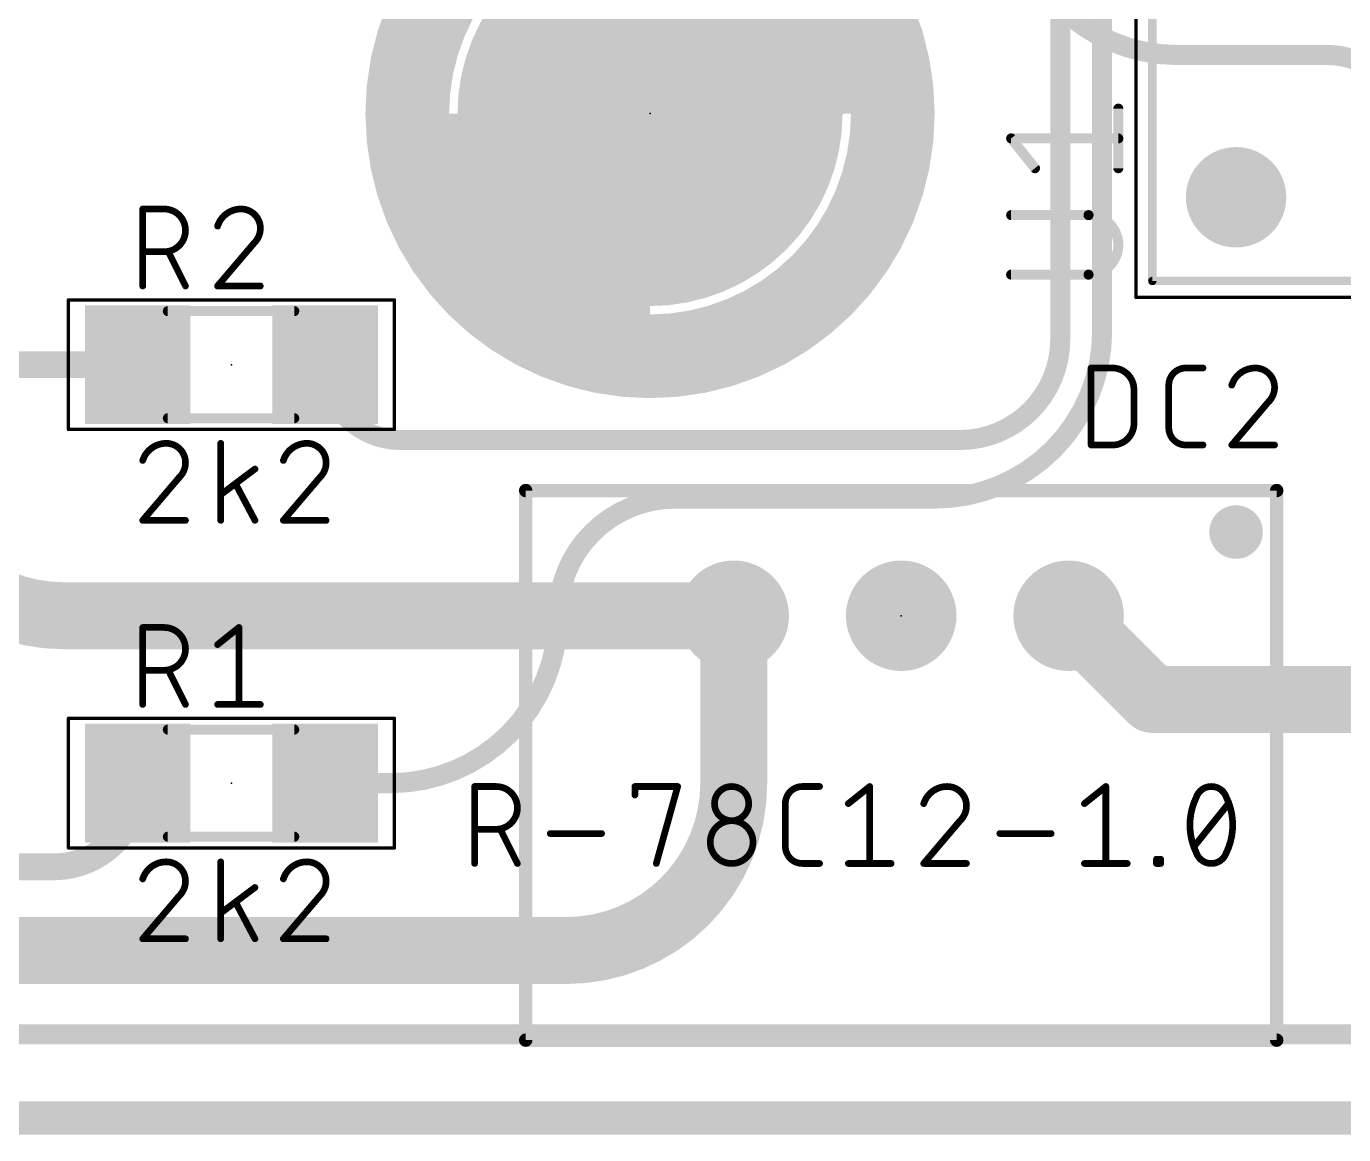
# Model space of a CAD drawing. Extents: x -4 to 102, y -3 to 61.
# Drawn here: x 12.13 to 32.11, y -0.25 to 16.56 of the extents above; entities that cross this region are included whole.
import ezdxf

# ---------------------------------------------------------------- set-up
doc = ezdxf.new("R2010")
doc.units = 0
for name, color, linetype in [('1', 12, 'CONTINUOUS'), ('16', 132, 'CONTINUOUS'), ('17', 110, 'CONTINUOUS'), ('20', 31, 'CONTINUOUS'), ('21', 253, 'CONTINUOUS'), ('23', 53, 'CONTINUOUS'), ('25', 253, 'CONTINUOUS'), ('27', 253, 'CONTINUOUS'), ('39', 12, 'CONTINUOUS'), ('40', 132, 'CONTINUOUS'), ('43', 110, 'CONTINUOUS'), ('51', 253, 'CONTINUOUS')]:
    doc.layers.add(name, color=color, linetype=linetype)

# ---------------------------------------------------------------- blocks, each defined once
blk = doc.blocks.new('ROUNDP')
at = {"const_width": 0.5}
blk.add_lwpolyline([(0, -0.25, 1), (0, 0.25, 1), (0, -0.25)], format="xyb", dxfattribs=at)
blk = doc.blocks.new('RECT')
blk.add_solid([(-0.5, -0.5), (0.5, -0.5), (-0.5, 0.5), (0.5, 0.5)])

msp = doc.modelspace()

# ---------------------------------------------------------------- linework, layer by layer
at = {"layer": '1'}
for points, const_width in [([(27.813, 11.811), (27.813, 29.718)], 0.3048), ([(28.448, 11.938), (28.448, 29.21)], 0.3048), ([(13.818, 11.43), (8.255, 11.43)], 0.4064), ([(17.805, 10.287), (26.289, 10.287)], 0.3048), ([(21.971, 9.398), (25.908, 9.398)], 0.3048), ([(16.662, 5.08), (17.653, 5.08)], 0.3048), ([(8.255, 3.81), (12.548, 3.81)], 0.4064)]:
    msp.add_lwpolyline(points, dxfattribs=dict(at, const_width=const_width))
for points, const_width in [([(25.908, 9.398, 0.4142), (28.448, 11.938)], 0.3048), ([(28.5242, 11.938, 1), (28.3718, 11.938)], 0.1524), ([(28.3718, 11.938, 1), (28.5242, 11.938)], 0.1524), ([(26.289, 10.287, 0.4142), (27.813, 11.811)], 0.3048), ([(27.8892, 11.811, 1), (27.7368, 11.811)], 0.1524), ([(27.7368, 11.811, 1), (27.8892, 11.811)], 0.1524), ([(13.818, 11.3284, 1), (13.818, 11.5316)], 0.2032), ([(16.662, 11.43, 0.4142), (17.805, 10.287)], 0.3048), ([(16.7382, 11.43, 1), (16.5858, 11.43)], 0.1524), ([(17.805, 10.3632, 1), (17.805, 10.2108)], 0.1524), ([(17.805, 10.2108, 1), (17.805, 10.3632)], 0.1524), ([(26.289, 10.3632, 1), (26.289, 10.2108)], 0.1524), ([(26.289, 10.2108, 1), (26.289, 10.3632)], 0.1524), ([(21.971, 9.398, 0.4142), (20.193, 7.62)], 0.3048), ([(21.971, 9.4742, 1), (21.971, 9.3218)], 0.1524), ([(21.971, 9.3218, 1), (21.971, 9.4742)], 0.1524), ([(25.908, 9.4742, 1), (25.908, 9.3218)], 0.1524), ([(25.908, 9.3218, 1), (25.908, 9.4742)], 0.1524), ([(17.653, 5.08, 0.4142), (20.193, 7.62)], 0.3048), ([(20.2692, 7.62, 1), (20.1168, 7.62)], 0.1524), ([(20.1168, 7.62, 1), (20.2692, 7.62)], 0.1524), ([(12.548, 3.81, 0.4142), (13.818, 5.08)], 0.4064), ([(13.9196, 5.08, 1), (13.7164, 5.08)], 0.2032), ([(16.662, 5.1562, 1), (16.662, 5.0038)], 0.1524), ([(17.653, 5.1562, 1), (17.653, 5.0038)], 0.1524), ([(17.653, 5.0038, 1), (17.653, 5.1562)], 0.1524), ([(12.548, 3.9116, 1), (12.548, 3.7084)], 0.2032), ([(12.548, 3.7084, 1), (12.548, 3.9116)], 0.2032)]:
    msp.add_lwpolyline(points, format="xyb", dxfattribs=dict(at, const_width=const_width))
at = {"layer": '16'}
for points, const_width in [([(27.051, 18.669, 0.4142), (29.591, 16.129)], 0.3048), ([(29.591, 16.2052, 1), (29.591, 16.0528)], 0.1524), ([(29.591, 16.0528, 1), (29.591, 16.2052)], 0.1524), ([(33.02, 14.986, 0.4142), (31.877, 16.129)], 0.3048), ([(31.877, 16.2052, 1), (31.877, 16.0528)], 0.1524), ([(31.877, 16.0528, 1), (31.877, 16.2052)], 0.1524), ([(10.16, 10.16, 0.4142), (12.7, 7.62)], 1.016), ([(12.7, 7.874, 1), (12.7, 7.366)], 0.508), ([(12.7, 7.366, 1), (12.7, 7.874)], 0.508), ([(23.114, 7.62, 1), (22.606, 7.62)], 0.508), ([(22.86, 7.366, 1), (22.86, 7.874)], 0.508), ([(28.1196, 7.7996, 1), (27.7604, 7.4404)], 0.508), ([(29.21, 6.604, 1), (29.21, 6.096)], 0.508), ([(29.0304, 6.1704, 1), (29.3896, 6.5296)], 0.508), ([(20.32, 2.54, 0.4142), (22.86, 5.08)], 1.016), ([(23.114, 5.08, 1), (22.606, 5.08)], 0.508), ([(22.606, 5.08, 1), (23.114, 5.08)], 0.508), ([(20.32, 2.794, 1), (20.32, 2.286)], 0.508), ([(20.32, 2.286, 1), (20.32, 2.794)], 0.508)]:
    msp.add_lwpolyline(points, format="xyb", dxfattribs=dict(at, const_width=const_width))
for points, const_width in [([(29.591, 16.129), (31.877, 16.129)], 0.3048), ([(12.7, 7.62), (22.86, 7.62)], 1.016), ([(22.86, 5.08), (22.86, 7.62)], 1.016), ([(29.21, 6.35), (27.94, 7.62)], 1.016), ([(44.45, 6.35), (29.21, 6.35)], 1.016), ([(10.16, 2.54), (20.32, 2.54)], 1.016), ([(0, 1.27), (100.33, 1.27)], 0.3048)]:
    msp.add_lwpolyline(points, dxfattribs=dict(at, const_width=const_width))
at = {"layer": '20', "const_width": 0.508}
msp.add_lwpolyline([(101.6, 0), (-1.27, 0)], dxfattribs=at)
at = {"layer": '21'}
for points, const_width in [([(29.21, 27.94), (29.21, 12.7)], 0.127), ([(29.21, 12.7), (49.53, 12.7)], 0.127), ([(31.0968, 9.52), (19.7032, 9.52)], 0.2032), ([(19.7032, 9.52), (19.7032, 1.18)], 0.2032), ([(31.0968, 1.18), (31.0968, 9.52)], 0.2032), ([(19.7032, 1.18), (31.0968, 1.18)], 0.2032)]:
    msp.add_lwpolyline(points, dxfattribs=dict(at, const_width=const_width))
for points, const_width in [([(21.59, 11.811, 1), (21.59, 18.669, 1), (21.59, 11.811)], 0.1524), ([(21.59, 13.54, 1), (21.59, 16.94, 1), (21.59, 13.54)], 0.2032), ([(29.21, 12.7318, 1), (29.21, 12.6683)], 0.0635), ([(29.1783, 12.7, 1), (29.2417, 12.7)], 0.0635), ([(19.7032, 9.5708, 1), (19.7032, 9.4692)], 0.1016), ([(19.754, 9.52, 1), (19.6524, 9.52)], 0.1016), ([(31.1476, 9.52, 1), (31.046, 9.52)], 0.1016), ([(31.0968, 9.4692, 1), (31.0968, 9.5708)], 0.1016), ([(30.48, 8.6869, 1), (30.48, 9.0931, 1), (30.48, 8.6869)], 0.4061), ([(19.7032, 1.2308, 1), (19.7032, 1.1292)], 0.1016), ([(19.6524, 1.18, 1), (19.754, 1.18)], 0.1016), ([(31.046, 1.18, 1), (31.1476, 1.18)], 0.1016), ([(31.0968, 1.1292, 1), (31.0968, 1.2308)], 0.1016)]:
    msp.add_lwpolyline(points, format="xyb", dxfattribs=dict(at, const_width=const_width))
at = {"layer": '23'}
for p in [(21.59, 15.24), (15.24, 11.43), (25.4, 7.62), (15.24, 5.08)]:
    msp.add_point(p, dxfattribs=at)
at = {"layer": '25'}
for points, const_width in [([(28.6938, 14.4114), (28.6938, 15.3145)], 0.1524), ([(27.4294, 14.4114), (27.0682, 14.863)], 0.1524), ([(27.0682, 14.863), (28.6938, 14.863)], 0.1524), ([(13.8938, 12.6238), (13.8938, 13.7922)], 0.1016), ([(13.8938, 13.7922), (14.2184, 13.7922)], 0.1016), ([(28.2422, 13.6993), (27.0682, 13.6993)], 0.1524), ([(14.2184, 13.1431), (13.8938, 13.1431)], 0.1016), ([(14.5429, 12.6238), (14.2833, 13.1431)], 0.1016), ([(15.5812, 13.2729), (15.0294, 12.6238)], 0.1016), ([(27.0682, 12.7962), (28.2422, 12.7962)], 0.1524), ([(15.0294, 12.6238), (15.6785, 12.6238)], 0.1016), ([(28.2815, 10.2108), (28.2815, 11.3792)], 0.1016), ([(28.2815, 11.3792), (28.606, 11.3792)], 0.1016), ([(29.7189, 11.3792), (29.9786, 11.3792)], 0.1016), ([(28.9306, 11.0546), (28.9306, 10.5354)], 0.1016), ([(29.4593, 10.4704), (29.4593, 11.1196)], 0.1016), ([(30.9668, 10.8599), (30.4151, 10.2108)], 0.1016), ([(15.0772, 9.0678), (15.0772, 10.2362)], 0.1016), ([(28.606, 10.2108), (28.2815, 10.2108)], 0.1016), ([(29.9786, 10.2108), (29.7189, 10.2108)], 0.1016), ([(30.4151, 10.2108), (31.0642, 10.2108)], 0.1016), ([(15.5964, 9.8467), (15.0772, 9.4573)], 0.1016), ([(14.4455, 9.7169), (13.8938, 9.0678)], 0.1016), ([(15.5964, 9.0678), (15.3043, 9.6195)], 0.1016), ([(16.5791, 9.7169), (16.0274, 9.0678)], 0.1016), ([(13.8938, 9.0678), (14.5429, 9.0678)], 0.1016), ([(16.0274, 9.0678), (16.6765, 9.0678)], 0.1016), ([(13.8938, 6.2738), (13.8938, 7.4422)], 0.1016), ([(13.8938, 7.4422), (14.2184, 7.4422)], 0.1016), ([(15.0294, 7.1826), (15.354, 7.4422)], 0.1016), ([(15.354, 7.4422), (15.354, 6.2738)], 0.1016), ([(14.2184, 6.7931), (13.8938, 6.7931)], 0.1016), ([(14.5429, 6.2738), (14.2833, 6.7931)], 0.1016), ([(15.0294, 6.2738), (15.6785, 6.2738)], 0.1016), ([(15.0772, 2.7178), (15.0772, 3.8862)], 0.1016), ([(14.4455, 3.3669), (13.8938, 2.7178)], 0.1016), ([(15.5964, 3.4967), (15.0772, 3.1073)], 0.1016), ([(16.5791, 3.3669), (16.0274, 2.7178)], 0.1016), ([(15.5964, 2.7178), (15.3043, 3.2695)], 0.1016), ([(13.8938, 2.7178), (14.5429, 2.7178)], 0.1016), ([(16.0274, 2.7178), (16.6765, 2.7178)], 0.1016)]:
    msp.add_lwpolyline(points, dxfattribs=dict(at, const_width=const_width))
for points, const_width in [([(28.7319, 15.3145, 1), (28.6557, 15.3145)], 0.0762), ([(27.098, 14.8868, 1), (27.0384, 14.8392)], 0.0762), ([(27.0682, 14.9011, 1), (27.0682, 14.8249)], 0.0762), ([(28.6938, 14.8249, 1), (28.6938, 14.9011)], 0.0762), ([(27.3997, 14.3876, 1), (27.4592, 14.4352)], 0.0762), ([(28.6557, 14.4114, 1), (28.7319, 14.4114)], 0.0762), ([(13.9192, 13.7922, 1), (13.8684, 13.7922)], 0.0508), ([(13.8938, 13.8176, 1), (13.8938, 13.7668)], 0.0508), ([(14.2184, 13.1431, 1), (14.2184, 13.7922)], 0.1016), ([(14.2184, 13.8176, 1), (14.2184, 13.7668)], 0.0508), ([(14.2184, 13.7668, 1), (14.2184, 13.8176)], 0.0508), ([(15.3864, 13.7922, 0.3252), (15.0294, 13.5326)], 0.1016), ([(15.6785, 13.5001, 0.4142), (15.3864, 13.7922)], 0.1016), ([(15.3864, 13.8176, 1), (15.3864, 13.7668)], 0.0508), ([(15.3864, 13.7668, 1), (15.3864, 13.8176)], 0.0508), ([(27.0682, 13.7374, 1), (27.0682, 13.6612)], 0.0762), ([(28.2422, 12.7962, 1), (28.2422, 13.6993)], 0.1524), ([(28.2422, 13.7374, 1), (28.2422, 13.6612)], 0.0762), ([(28.2422, 13.6612, 1), (28.2422, 13.7374)], 0.0762), ([(15.0053, 13.5404, 1), (15.0536, 13.5247)], 0.0508), ([(15.5812, 13.2729, 0.2053), (15.6785, 13.5001)], 0.1016), ([(15.7039, 13.5001, 1), (15.6531, 13.5001)], 0.0508), ([(15.6531, 13.5001, 1), (15.7039, 13.5001)], 0.0508), ([(13.8938, 13.1685, 1), (13.8938, 13.1177)], 0.0508), ([(14.2184, 13.1685, 1), (14.2184, 13.1177)], 0.0508), ([(14.2184, 13.1177, 1), (14.2184, 13.1685)], 0.0508), ([(14.306, 13.1544, 1), (14.2605, 13.1317)], 0.0508), ([(15.5637, 13.2913, 1), (15.5987, 13.2545)], 0.0508), ([(15.6005, 13.2565, 1), (15.5618, 13.2894)], 0.0508), ([(27.0682, 12.8343, 1), (27.0682, 12.7581)], 0.0762), ([(28.2422, 12.8343, 1), (28.2422, 12.7581)], 0.0762), ([(28.2422, 12.7581, 1), (28.2422, 12.8343)], 0.0762), ([(13.8684, 12.6238, 1), (13.9192, 12.6238)], 0.0508), ([(14.5202, 12.6124, 1), (14.5656, 12.6352)], 0.0508), ([(15.0294, 12.6492, 1), (15.0294, 12.5984)], 0.0508), ([(15.0101, 12.6403, 1), (15.0488, 12.6073)], 0.0508), ([(15.6785, 12.5984, 1), (15.6785, 12.6492)], 0.0508), ([(28.3069, 11.3792, 1), (28.2561, 11.3792)], 0.0508), ([(28.2815, 11.4046, 1), (28.2815, 11.3538)], 0.0508), ([(28.9306, 11.0546, 0.4142), (28.606, 11.3792)], 0.1016), ([(28.606, 11.4046, 1), (28.606, 11.3538)], 0.0508), ([(28.606, 11.3538, 1), (28.606, 11.4046)], 0.0508), ([(29.7189, 11.3792, 0.4142), (29.4593, 11.1196)], 0.1016), ([(29.7189, 11.4046, 1), (29.7189, 11.3538)], 0.0508), ([(29.7189, 11.3538, 1), (29.7189, 11.4046)], 0.0508), ([(29.9786, 11.3538, 1), (29.9786, 11.4046)], 0.0508), ([(30.7721, 11.3792, 0.3252), (30.4151, 11.1196)], 0.1016), ([(31.0642, 11.0871, 0.4142), (30.7721, 11.3792)], 0.1016), ([(30.7721, 11.4046, 1), (30.7721, 11.3538)], 0.0508), ([(30.7721, 11.3538, 1), (30.7721, 11.4046)], 0.0508), ([(28.956, 11.0546, 1), (28.9052, 11.0546)], 0.0508), ([(28.9052, 11.0546, 1), (28.956, 11.0546)], 0.0508), ([(29.4847, 11.1196, 1), (29.4339, 11.1196)], 0.0508), ([(29.4339, 11.1196, 1), (29.4847, 11.1196)], 0.0508), ([(30.3909, 11.1274, 1), (30.4393, 11.1117)], 0.0508), ([(30.9668, 10.8599, 0.2053), (31.0642, 11.0871)], 0.1016), ([(31.0896, 11.0871, 1), (31.0388, 11.0871)], 0.0508), ([(31.0388, 11.0871, 1), (31.0896, 11.0871)], 0.0508), ([(30.9493, 10.8783, 1), (30.9844, 10.8415)], 0.0508), ([(30.9862, 10.8435, 1), (30.9475, 10.8764)], 0.0508), ([(28.606, 10.2108, 0.4142), (28.9306, 10.5354)], 0.1016), ([(28.956, 10.5354, 1), (28.9052, 10.5354)], 0.0508), ([(28.9052, 10.5354, 1), (28.956, 10.5354)], 0.0508), ([(29.4593, 10.4704, 0.4142), (29.7189, 10.2108)], 0.1016), ([(29.4847, 10.4704, 1), (29.4339, 10.4704)], 0.0508), ([(29.4339, 10.4704, 1), (29.4847, 10.4704)], 0.0508), ([(14.2508, 10.2362, 0.3252), (13.8938, 9.9766)], 0.1016), ([(14.5429, 9.9441, 0.4142), (14.2508, 10.2362)], 0.1016), ([(14.2508, 10.2616, 1), (14.2508, 10.2108)], 0.0508), ([(14.2508, 10.2108, 1), (14.2508, 10.2616)], 0.0508), ([(15.1026, 10.2362, 1), (15.0518, 10.2362)], 0.0508), ([(16.3844, 10.2362, 0.3252), (16.0274, 9.9766)], 0.1016), ([(16.6765, 9.9441, 0.4142), (16.3844, 10.2362)], 0.1016), ([(16.3844, 10.2616, 1), (16.3844, 10.2108)], 0.0508), ([(16.3844, 10.2108, 1), (16.3844, 10.2616)], 0.0508), ([(28.2815, 10.2362, 1), (28.2815, 10.1854)], 0.0508), ([(28.2561, 10.2108, 1), (28.3069, 10.2108)], 0.0508), ([(28.606, 10.2362, 1), (28.606, 10.1854)], 0.0508), ([(28.606, 10.1854, 1), (28.606, 10.2362)], 0.0508), ([(29.7189, 10.2362, 1), (29.7189, 10.1854)], 0.0508), ([(29.7189, 10.1854, 1), (29.7189, 10.2362)], 0.0508), ([(29.9786, 10.1854, 1), (29.9786, 10.2362)], 0.0508), ([(30.3957, 10.2273, 1), (30.4344, 10.1943)], 0.0508), ([(30.4151, 10.2362, 1), (30.4151, 10.1854)], 0.0508), ([(31.0642, 10.1854, 1), (31.0642, 10.2362)], 0.0508), ([(13.8696, 9.9844, 1), (13.918, 9.9687)], 0.0508), ([(14.4455, 9.7169, 0.2053), (14.5429, 9.9441)], 0.1016), ([(14.5683, 9.9441, 1), (14.5175, 9.9441)], 0.0508), ([(16.0032, 9.9844, 1), (16.0516, 9.9687)], 0.0508), ([(16.5791, 9.7169, 0.2053), (16.6765, 9.9441)], 0.1016), ([(16.7019, 9.9441, 1), (16.6511, 9.9441)], 0.0508), ([(14.5175, 9.9441, 1), (14.5683, 9.9441)], 0.0508), ([(15.6117, 9.8264, 1), (15.5812, 9.8671)], 0.0508), ([(16.6511, 9.9441, 1), (16.7019, 9.9441)], 0.0508), ([(14.428, 9.7353, 1), (14.4631, 9.6985)], 0.0508), ([(14.4649, 9.7005, 1), (14.4262, 9.7334)], 0.0508), ([(15.3268, 9.6314, 1), (15.2819, 9.6077)], 0.0508), ([(16.5616, 9.7353, 1), (16.5967, 9.6985)], 0.0508), ([(16.5985, 9.7005, 1), (16.5598, 9.7334)], 0.0508), ([(15.0619, 9.4776, 1), (15.0924, 9.4369)], 0.0508), ([(13.8744, 9.0843, 1), (13.9132, 9.0513)], 0.0508), ([(13.8938, 9.0932, 1), (13.8938, 9.0424)], 0.0508), ([(14.5429, 9.0424, 1), (14.5429, 9.0932)], 0.0508), ([(15.0518, 9.0678, 1), (15.1026, 9.0678)], 0.0508), ([(15.574, 9.0559, 1), (15.6189, 9.0797)], 0.0508), ([(16.008, 9.0843, 1), (16.0468, 9.0513)], 0.0508), ([(16.0274, 9.0932, 1), (16.0274, 9.0424)], 0.0508), ([(16.6765, 9.0424, 1), (16.6765, 9.0932)], 0.0508), ([(13.9192, 7.4422, 1), (13.8684, 7.4422)], 0.0508), ([(13.8938, 7.4676, 1), (13.8938, 7.4168)], 0.0508), ([(14.2184, 6.7931, 1), (14.2184, 7.4422)], 0.1016), ([(14.2184, 7.4676, 1), (14.2184, 7.4168)], 0.0508), ([(14.2184, 7.4168, 1), (14.2184, 7.4676)], 0.0508), ([(15.3794, 7.4422, 1), (15.3286, 7.4422)], 0.0508), ([(15.3699, 7.4224, 1), (15.3381, 7.462)], 0.0508), ([(15.0136, 7.2024, 1), (15.0453, 7.1627)], 0.0508), ([(13.8938, 6.8185, 1), (13.8938, 6.7677)], 0.0508), ([(14.2184, 6.8185, 1), (14.2184, 6.7677)], 0.0508), ([(14.2184, 6.7677, 1), (14.2184, 6.8185)], 0.0508), ([(14.306, 6.8044, 1), (14.2605, 6.7817)], 0.0508), ([(13.8684, 6.2738, 1), (13.9192, 6.2738)], 0.0508), ([(14.5202, 6.2624, 1), (14.5656, 6.2852)], 0.0508), ([(15.0294, 6.2992, 1), (15.0294, 6.2484)], 0.0508), ([(15.3286, 6.2738, 1), (15.3794, 6.2738)], 0.0508), ([(15.6785, 6.2484, 1), (15.6785, 6.2992)], 0.0508), ([(14.2508, 3.8862, 0.3252), (13.8938, 3.6266)], 0.1016), ([(14.5429, 3.5941, 0.4142), (14.2508, 3.8862)], 0.1016), ([(14.2508, 3.9116, 1), (14.2508, 3.8608)], 0.0508), ([(14.2508, 3.8608, 1), (14.2508, 3.9116)], 0.0508), ([(15.1026, 3.8862, 1), (15.0518, 3.8862)], 0.0508), ([(16.3844, 3.8862, 0.3252), (16.0274, 3.6266)], 0.1016), ([(16.6765, 3.5941, 0.4142), (16.3844, 3.8862)], 0.1016), ([(16.3844, 3.9116, 1), (16.3844, 3.8608)], 0.0508), ([(16.3844, 3.8608, 1), (16.3844, 3.9116)], 0.0508), ([(13.8696, 3.6344, 1), (13.918, 3.6187)], 0.0508), ([(14.4455, 3.3669, 0.2053), (14.5429, 3.5941)], 0.1016), ([(14.5683, 3.5941, 1), (14.5175, 3.5941)], 0.0508), ([(14.5175, 3.5941, 1), (14.5683, 3.5941)], 0.0508), ([(16.0032, 3.6344, 1), (16.0516, 3.6187)], 0.0508), ([(16.5791, 3.3669, 0.2053), (16.6765, 3.5941)], 0.1016), ([(16.7019, 3.5941, 1), (16.6511, 3.5941)], 0.0508), ([(16.6511, 3.5941, 1), (16.7019, 3.5941)], 0.0508), ([(14.428, 3.3853, 1), (14.4631, 3.3485)], 0.0508), ([(14.4649, 3.3505, 1), (14.4262, 3.3834)], 0.0508), ([(15.6117, 3.4764, 1), (15.5812, 3.5171)], 0.0508), ([(16.5616, 3.3853, 1), (16.5967, 3.3485)], 0.0508), ([(16.5985, 3.3505, 1), (16.5598, 3.3834)], 0.0508), ([(15.3268, 3.2814, 1), (15.2819, 3.2577)], 0.0508), ([(15.0619, 3.1276, 1), (15.0924, 3.0869)], 0.0508), ([(13.8744, 2.7343, 1), (13.9132, 2.7013)], 0.0508), ([(13.8938, 2.7432, 1), (13.8938, 2.6924)], 0.0508), ([(14.5429, 2.6924, 1), (14.5429, 2.7432)], 0.0508), ([(15.0518, 2.7178, 1), (15.1026, 2.7178)], 0.0508), ([(15.574, 2.7059, 1), (15.6189, 2.7297)], 0.0508), ([(16.008, 2.7343, 1), (16.0468, 2.7013)], 0.0508), ([(16.0274, 2.7432, 1), (16.0274, 2.6924)], 0.0508), ([(16.6765, 2.6924, 1), (16.6765, 2.7432)], 0.0508)]:
    msp.add_lwpolyline(points, format="xyb", dxfattribs=dict(at, const_width=const_width))
at = {"layer": '27', "const_width": 0.1016}
for points in [[(18.929, 3.8608), (18.929, 5.0292)], [(18.929, 5.0292), (19.2535, 5.0292)], [(21.36, 4.8994), (21.36, 5.0292)], [(21.36, 5.0292), (22.0091, 5.0292)], [(22.0091, 5.0292), (21.6846, 3.8608)], [(23.9023, 5.0292), (24.162, 5.0292)], [(24.5985, 4.7696), (24.9231, 5.0292)], [(24.9231, 5.0292), (24.9231, 3.8608)], [(28.1799, 4.7696), (28.5045, 5.0292)], [(28.5045, 5.0292), (28.5045, 3.8608)], [(23.6427, 4.1204), (23.6427, 4.7696)], [(29.845, 4.1204), (30.3643, 4.7696)], [(19.2535, 4.3801), (18.929, 4.3801)], [(19.5781, 3.8608), (19.3184, 4.3801)], [(26.2932, 4.5099), (25.7415, 3.8608)], [(20.0759, 4.3152), (20.8548, 4.3152)], [(26.8958, 4.3152), (27.6747, 4.3152)], [(24.162, 3.8608), (23.9023, 3.8608)], [(24.5985, 3.8608), (25.2476, 3.8608)], [(25.7415, 3.8608), (26.3906, 3.8608)], [(28.1799, 3.8608), (28.829, 3.8608)], [(29.2721, 3.8608), (29.2721, 3.9257)], [(29.2721, 3.9257), (29.337, 3.9257)], [(29.337, 3.8608), (29.2721, 3.8608)], [(29.337, 3.9257), (29.337, 3.8608)]]:
    msp.add_lwpolyline(points, dxfattribs=at)
at = {"layer": '27'}
for points, const_width in [([(18.9544, 5.0292, 1), (18.9036, 5.0292)], 0.0508), ([(18.929, 5.0546, 1), (18.929, 5.0038)], 0.0508), ([(19.2535, 4.3801, 1), (19.2535, 5.0292)], 0.1016), ([(19.2535, 5.0546, 1), (19.2535, 5.0038)], 0.0508), ([(19.2535, 5.0038, 1), (19.2535, 5.0546)], 0.0508), ([(21.3854, 5.0292, 1), (21.3346, 5.0292)], 0.0508), ([(21.36, 5.0546, 1), (21.36, 5.0038)], 0.0508), ([(22.0336, 5.0224, 1), (21.9846, 5.036)], 0.0508), ([(22.0091, 5.0038, 1), (22.0091, 5.0546)], 0.0508), ([(23.0872, 4.7696, 1), (22.5679, 4.7696)], 0.1016), ([(23.9023, 5.0292, 0.4142), (23.6427, 4.7696)], 0.1016), ([(23.9023, 5.0546, 1), (23.9023, 5.0038)], 0.0508), ([(23.9023, 5.0038, 1), (23.9023, 5.0546)], 0.0508), ([(24.162, 5.0038, 1), (24.162, 5.0546)], 0.0508), ([(24.9485, 5.0292, 1), (24.8977, 5.0292)], 0.0508), ([(24.9389, 5.0094, 1), (24.9072, 5.049)], 0.0508), ([(26.0985, 5.0292, 0.3252), (25.7415, 4.7696)], 0.1016), ([(26.3906, 4.7371, 0.4142), (26.0985, 5.0292)], 0.1016), ([(26.0985, 5.0546, 1), (26.0985, 5.0038)], 0.0508), ([(26.0985, 5.0038, 1), (26.0985, 5.0546)], 0.0508), ([(28.5299, 5.0292, 1), (28.4791, 5.0292)], 0.0508), ([(28.5203, 5.0094, 1), (28.4886, 5.049)], 0.0508), ([(30.1046, 5.0292, 0.3205), (29.8775, 4.8669)], 0.1016), ([(30.3318, 4.8669, 0.3205), (30.1046, 5.0292)], 0.1016), ([(30.1046, 5.0546, 1), (30.1046, 5.0038)], 0.0508), ([(30.1046, 5.0038, 1), (30.1046, 5.0546)], 0.0508), ([(21.3346, 4.8994, 1), (21.3854, 4.8994)], 0.0508), ([(22.5679, 4.7696, 1), (23.0872, 4.7696)], 0.1016), ([(22.5933, 4.7696, 1), (22.5425, 4.7696)], 0.0508), ([(23.1126, 4.7696, 1), (23.0618, 4.7696)], 0.0508), ([(23.6681, 4.7696, 1), (23.6173, 4.7696)], 0.0508), ([(24.5826, 4.7894, 1), (24.6144, 4.7497)], 0.0508), ([(25.7173, 4.7774, 1), (25.7657, 4.7617)], 0.0508), ([(28.164, 4.7894, 1), (28.1958, 4.7497)], 0.0508), ([(29.8775, 4.8669, 0.1139), (29.7801, 4.445)], 0.1016), ([(29.8534, 4.8752, 1), (29.9015, 4.8587)], 0.0508), ([(29.9003, 4.8558, 1), (29.8546, 4.8781)], 0.0508), ([(30.3547, 4.8781, 1), (30.309, 4.8558)], 0.0508), ([(30.4292, 4.445, 0.1139), (30.3318, 4.8669)], 0.1016), ([(30.3078, 4.8587, 1), (30.3559, 4.8752)], 0.0508), ([(30.3841, 4.7537, 1), (30.3445, 4.7854)], 0.0508), ([(22.5425, 4.7696, 1), (22.5933, 4.7696)], 0.0508), ([(23.0618, 4.7696, 1), (23.1126, 4.7696)], 0.0508), ([(23.6173, 4.7696, 1), (23.6681, 4.7696)], 0.0508), ([(26.2932, 4.5099, 0.2053), (26.3906, 4.7371)], 0.1016), ([(26.416, 4.7371, 1), (26.3652, 4.7371)], 0.0508), ([(26.3652, 4.7371, 1), (26.416, 4.7371)], 0.0508), ([(18.929, 4.4055, 1), (18.929, 4.3547)], 0.0508), ([(19.2535, 4.4055, 1), (19.2535, 4.3547)], 0.0508), ([(19.2535, 4.3547, 1), (19.2535, 4.4055)], 0.0508), ([(19.3412, 4.3914, 1), (19.2957, 4.3687)], 0.0508), ([(23.1521, 4.1854, 1), (22.503, 4.1854)], 0.1016), ([(26.2757, 4.5283, 1), (26.3108, 4.4915)], 0.0508), ([(26.3126, 4.4935, 1), (26.2739, 4.5264)], 0.0508), ([(29.7801, 4.445, 0.1139), (29.8775, 4.0231)], 0.1016), ([(29.8055, 4.445, 1), (29.7547, 4.445)], 0.0508), ([(29.7547, 4.445, 1), (29.8055, 4.445)], 0.0508), ([(30.3318, 4.0231, 0.1139), (30.4292, 4.445)], 0.1016), ([(30.4546, 4.445, 1), (30.4038, 4.445)], 0.0508), ([(30.4038, 4.445, 1), (30.4546, 4.445)], 0.0508), ([(20.0759, 4.3406, 1), (20.0759, 4.2898)], 0.0508), ([(20.8548, 4.2898, 1), (20.8548, 4.3406)], 0.0508), ([(22.503, 4.1854, 1), (23.1521, 4.1854)], 0.1016), ([(22.5284, 4.1854, 1), (22.4776, 4.1854)], 0.0508), ([(22.4776, 4.1854, 1), (22.5284, 4.1854)], 0.0508), ([(23.1775, 4.1854, 1), (23.1267, 4.1854)], 0.0508), ([(23.1267, 4.1854, 1), (23.1775, 4.1854)], 0.0508), ([(26.8958, 4.3406, 1), (26.8958, 4.2898)], 0.0508), ([(27.6747, 4.2898, 1), (27.6747, 4.3406)], 0.0508), ([(23.6427, 4.1204, 0.4142), (23.9023, 3.8608)], 0.1016), ([(23.6681, 4.1204, 1), (23.6173, 4.1204)], 0.0508), ([(23.6173, 4.1204, 1), (23.6681, 4.1204)], 0.0508), ([(29.8252, 4.1363, 1), (29.8648, 4.1046)], 0.0508), ([(29.9015, 4.0313, 1), (29.8534, 4.0148)], 0.0508), ([(29.8775, 4.0231, 0.3205), (30.1046, 3.8608)], 0.1016), ([(29.8546, 4.0119, 1), (29.9003, 4.0342)], 0.0508), ([(30.1046, 3.8608, 0.3205), (30.3318, 4.0231)], 0.1016), ([(30.309, 4.0342, 1), (30.3547, 4.0119)], 0.0508), ([(30.3559, 4.0148, 1), (30.3078, 4.0313)], 0.0508), ([(18.9036, 3.8608, 1), (18.9544, 3.8608)], 0.0508), ([(19.5554, 3.8494, 1), (19.6008, 3.8722)], 0.0508), ([(21.6601, 3.8676, 1), (21.709, 3.854)], 0.0508), ([(23.9023, 3.8862, 1), (23.9023, 3.8354)], 0.0508), ([(23.9023, 3.8354, 1), (23.9023, 3.8862)], 0.0508), ([(24.162, 3.8354, 1), (24.162, 3.8862)], 0.0508), ([(24.5985, 3.8862, 1), (24.5985, 3.8354)], 0.0508), ([(24.8977, 3.8608, 1), (24.9485, 3.8608)], 0.0508), ([(25.2476, 3.8354, 1), (25.2476, 3.8862)], 0.0508), ([(25.7221, 3.8773, 1), (25.7609, 3.8443)], 0.0508), ([(25.7415, 3.8862, 1), (25.7415, 3.8354)], 0.0508), ([(26.3906, 3.8354, 1), (26.3906, 3.8862)], 0.0508), ([(28.1799, 3.8862, 1), (28.1799, 3.8354)], 0.0508), ([(28.4791, 3.8608, 1), (28.5299, 3.8608)], 0.0508), ([(28.829, 3.8354, 1), (28.829, 3.8862)], 0.0508), ([(29.2975, 3.9257, 1), (29.2467, 3.9257)], 0.0508), ([(29.2721, 3.9511, 1), (29.2721, 3.9003)], 0.0508), ([(29.2721, 3.8862, 1), (29.2721, 3.8354)], 0.0508), ([(29.2467, 3.8608, 1), (29.2975, 3.8608)], 0.0508), ([(29.3624, 3.9257, 1), (29.3116, 3.9257)], 0.0508), ([(29.3116, 3.8608, 1), (29.3624, 3.8608)], 0.0508), ([(29.337, 3.9003, 1), (29.337, 3.9511)], 0.0508), ([(29.337, 3.8354, 1), (29.337, 3.8862)], 0.0508), ([(30.1046, 3.8862, 1), (30.1046, 3.8354)], 0.0508), ([(30.1046, 3.8354, 1), (30.1046, 3.8862)], 0.0508)]:
    msp.add_lwpolyline(points, format="xyb", dxfattribs=dict(at, const_width=const_width))
at = {"layer": '39'}
for points, const_width in [([(28.96, 12.45), (28.96, 28.19)], 0.05), ([(12.767, 12.413), (17.713, 12.413)], 0.0508), ([(12.767, 10.447), (12.767, 12.413)], 0.0508), ([(17.713, 12.413), (17.713, 10.447)], 0.0508), ([(28.96, 12.45), (49.78, 12.45)], 0.05), ([(17.713, 10.447), (12.767, 10.447)], 0.0508), ([(12.767, 6.063), (17.713, 6.063)], 0.0508), ([(12.767, 4.097), (12.767, 6.063)], 0.0508), ([(17.713, 6.063), (17.713, 4.097)], 0.0508), ([(17.713, 4.097), (12.767, 4.097)], 0.0508)]:
    msp.add_lwpolyline(points, dxfattribs=dict(at, const_width=const_width))
for points, const_width in [([(21.59, 11.557, 1), (21.59, 18.923, 1), (21.59, 11.557)], 1.27), ([(12.767, 12.4257, 1), (12.767, 12.4003)], 0.0254), ([(12.7797, 12.413, 1), (12.7543, 12.413)], 0.0254), ([(17.7257, 12.413, 1), (17.7003, 12.413)], 0.0254), ([(17.713, 12.4003, 1), (17.713, 12.4257)], 0.0254), ([(28.96, 12.4625, 1), (28.96, 12.4375)], 0.025), ([(28.9475, 12.45, 1), (28.9725, 12.45)], 0.025), ([(12.767, 10.4597, 1), (12.767, 10.4343)], 0.0254), ([(12.7543, 10.447, 1), (12.7797, 10.447)], 0.0254), ([(17.7003, 10.447, 1), (17.7257, 10.447)], 0.0254), ([(17.713, 10.4343, 1), (17.713, 10.4597)], 0.0254), ([(12.767, 6.0757, 1), (12.767, 6.0503)], 0.0254), ([(12.7797, 6.063, 1), (12.7543, 6.063)], 0.0254), ([(17.7257, 6.063, 1), (17.7003, 6.063)], 0.0254), ([(17.713, 6.0503, 1), (17.713, 6.0757)], 0.0254), ([(12.767, 4.1097, 1), (12.767, 4.0843)], 0.0254), ([(12.7543, 4.097, 1), (12.7797, 4.097)], 0.0254), ([(17.7003, 4.097, 1), (17.7257, 4.097)], 0.0254), ([(17.713, 4.0843, 1), (17.713, 4.1097)], 0.0254)]:
    msp.add_lwpolyline(points, format="xyb", dxfattribs=dict(at, const_width=const_width))
at = {"layer": '40', "const_width": 1.27}
msp.add_lwpolyline([(21.59, 11.557, 1), (21.59, 18.923, 1), (21.59, 11.557)], format="xyb", dxfattribs=at)
at = {"layer": '43', "const_width": 1.016}
msp.add_lwpolyline([(21.59, 11.684, 1), (21.59, 18.796, 1), (21.59, 11.684)], format="xyb", dxfattribs=at)
at = {"layer": '51'}
for points, const_width in [([(29.21, 27.94), (29.21, 12.7)], 0.127), ([(29.21, 12.7), (49.53, 12.7)], 0.127), ([(16.1925, 12.2428), (14.2748, 12.2428)], 0.1524), ([(16.1925, 10.6172), (14.2748, 10.6172)], 0.1524), ([(16.1925, 5.8928), (14.2748, 5.8928)], 0.1524), ([(16.1925, 4.2672), (14.2748, 4.2672)], 0.1524)]:
    msp.add_lwpolyline(points, dxfattribs=dict(at, const_width=const_width))
for points, const_width in [([(23.749, 15.24, 0.4142), (21.59, 17.399)], 2.4892), ([(19.431, 15.24, 0.4142), (21.59, 13.081)], 2.4892), ([(21.59, 14.478, 1), (21.59, 16.002, 1), (21.59, 14.478)], 0.4572), ([(29.21, 12.7318, 1), (29.21, 12.6683)], 0.0635), ([(29.1783, 12.7, 1), (29.2417, 12.7)], 0.0635), ([(14.2748, 12.2809, 1), (14.2748, 12.2047)], 0.0762), ([(16.1925, 12.2047, 1), (16.1925, 12.2809)], 0.0762), ([(14.2748, 10.6553, 1), (14.2748, 10.5791)], 0.0762), ([(16.1925, 10.5791, 1), (16.1925, 10.6553)], 0.0762), ([(14.2748, 5.9309, 1), (14.2748, 5.8547)], 0.0762), ([(16.1925, 5.8547, 1), (16.1925, 5.9309)], 0.0762), ([(14.2748, 4.3053, 1), (14.2748, 4.2291)], 0.0762), ([(16.1925, 4.2291, 1), (16.1925, 4.3053)], 0.0762)]:
    msp.add_lwpolyline(points, format="xyb", dxfattribs=dict(at, const_width=const_width))

# ---------------------------------------------------------------- block references
at = {"layer": '1', "xscale": 1.6, "yscale": 1.803}
for p in [(13.818, 11.43), (16.662, 11.43), (13.818, 5.08), (16.662, 5.08)]:
    msp.add_blockref('RECT', p, dxfattribs=at)
at = {"layer": '17', "xscale": 5.842, "yscale": 5.842}
msp.add_blockref('ROUNDP', (21.59, 15.24), dxfattribs=at)
msp.add_blockref('ROUNDP', (21.59, 15.24), dxfattribs=at)
at = {"layer": '17'}
for p, xscale, yscale, rotation in [((30.48, 13.97), 1.524, 1.524, 90), ((30.48, 13.97), 1.524, 1.524, 90), ((22.86, 7.62), 1.6764, 1.6764, 180), ((22.86, 7.62), 1.6764, 1.6764, 180), ((25.4, 7.62), 1.6764, 1.6764, 180), ((25.4, 7.62), 1.6764, 1.6764, 180), ((27.94, 7.62), 1.6764, 1.6764, 180), ((27.94, 7.62), 1.6764, 1.6764, 180)]:
    msp.add_blockref('ROUNDP', p, dxfattribs=dict(at, xscale=xscale, yscale=yscale, rotation=rotation))
at = {"layer": '51', "xscale": 0.7366, "yscale": 1.7526}
for p in [(13.9192, 11.43), (16.5608, 11.43), (13.9192, 5.08), (16.5608, 5.08)]:
    msp.add_blockref('RECT', p, dxfattribs=at)

doc.saveas('drawing.dxf')
